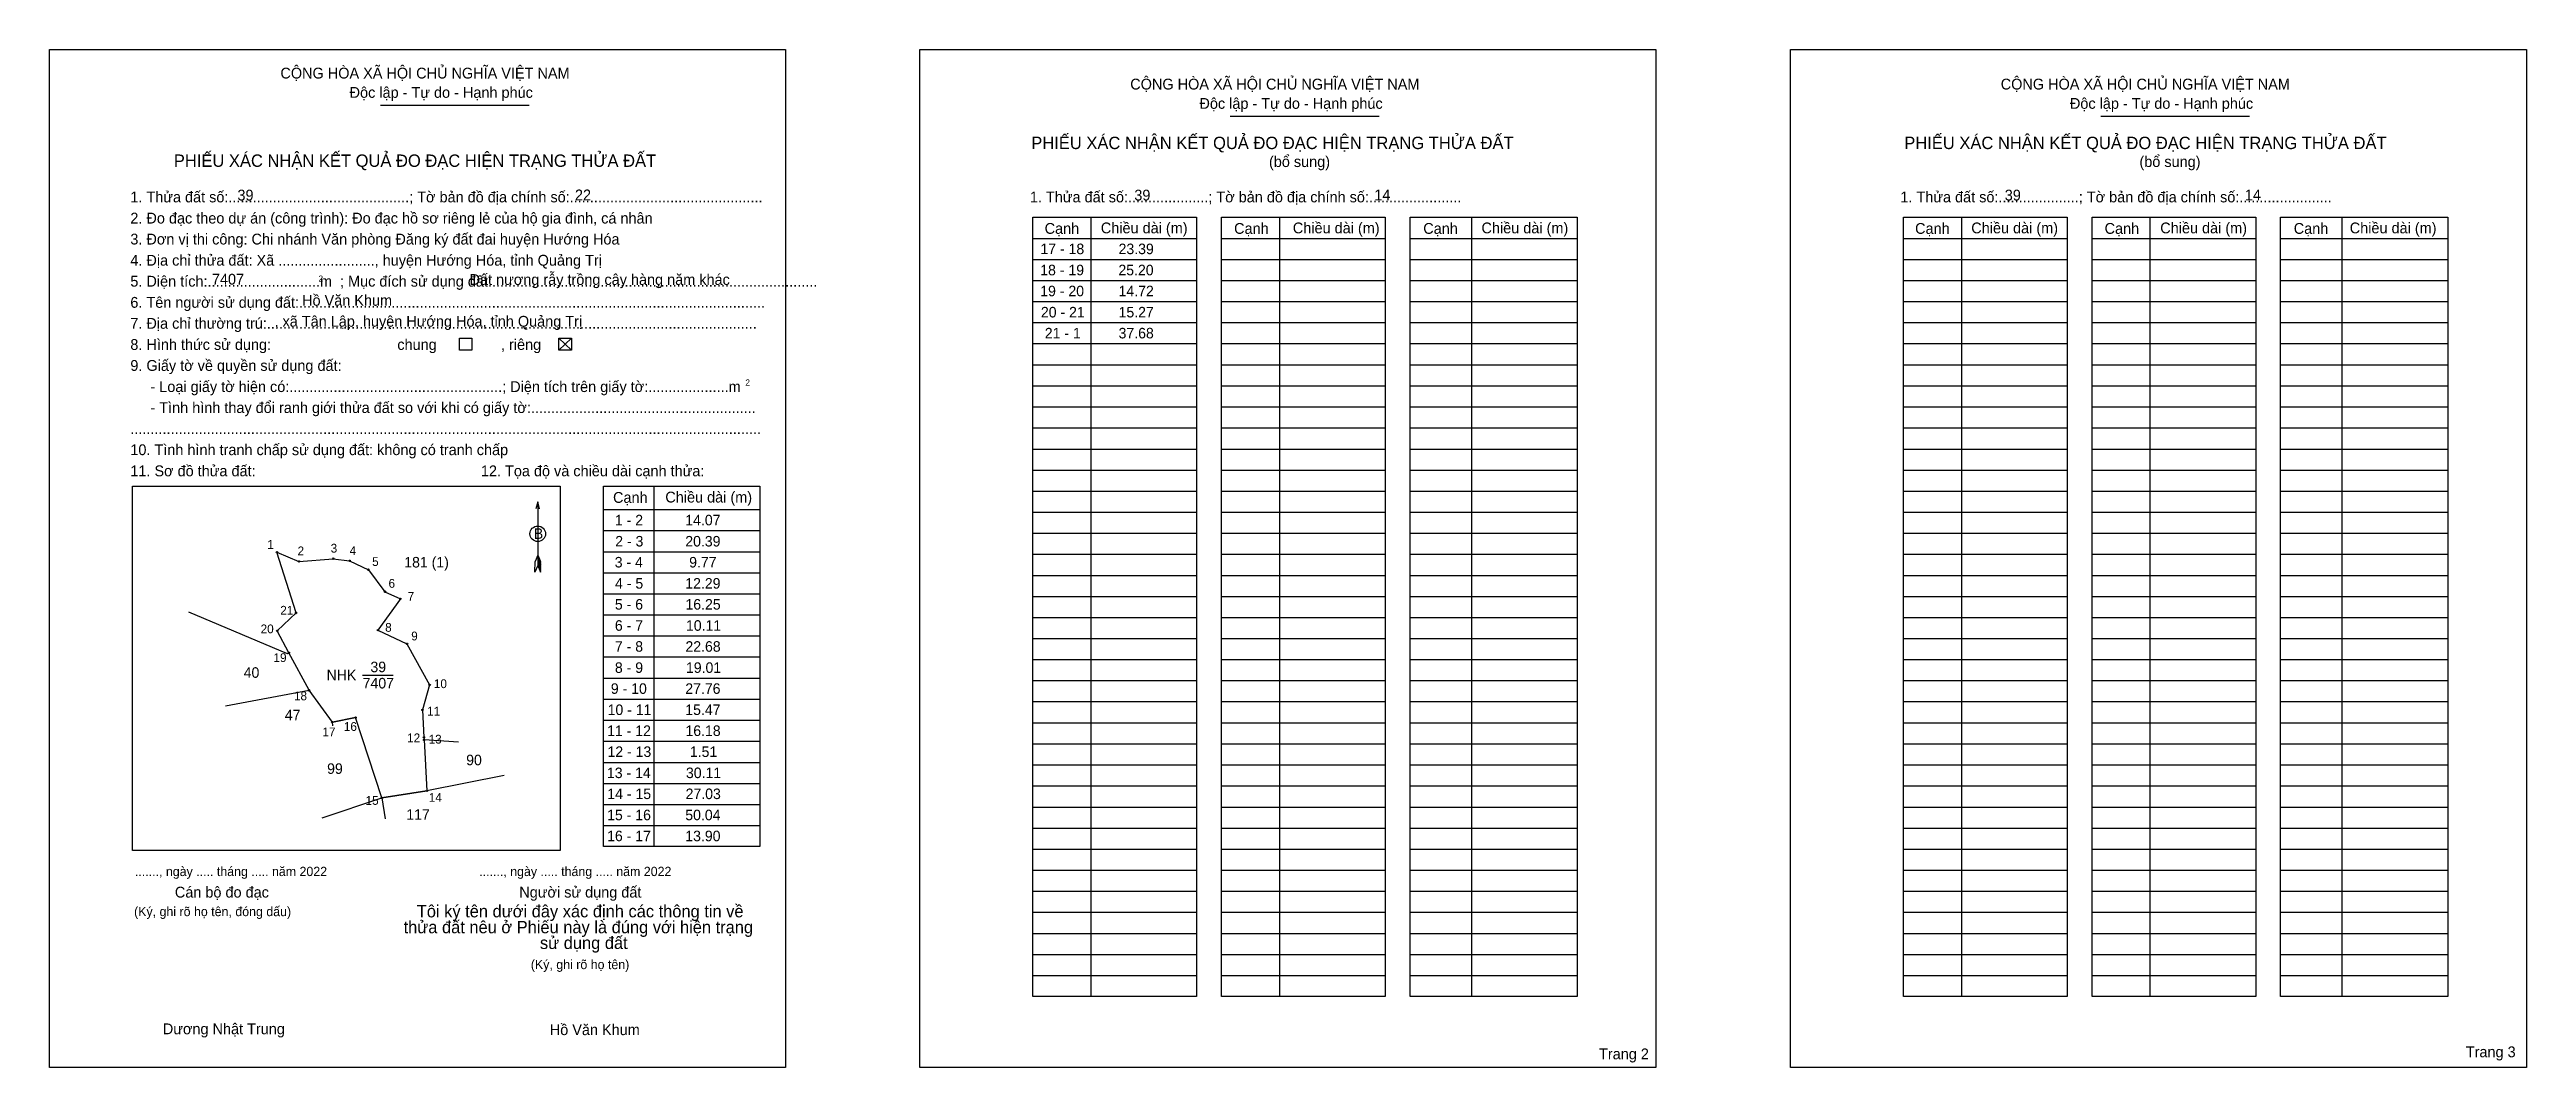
# Model space of a CAD drawing. Extents: x 548236 to 549700, y 1835707 to 1836308.
import ezdxf

# ---------------------------------------------------------------- set-up
doc = ezdxf.new("R2010")
doc.units = 0
for name, color, linetype in [('Level 1', 7, 'Continuous'), ('Level 10', 7, 'Continuous'), ('Level 11', 7, 'Continuous'), ('Level 13', 7, 'Continuous'), ('Level 2', 7, 'Continuous'), ('Level 25', 7, 'Continuous'), ('Level 27', 7, 'Continuous'), ('Level 48', 7, 'Continuous'), ('Level 50', 7, 'Continuous'), ('Level 52', 7, 'Continuous'), ('Level 55', 7, 'Continuous'), ('Level 6', 7, 'Continuous'), ('Level 9', 7, 'Continuous')]:
    doc.layers.add(name, color=color, linetype=linetype)

msp = doc.modelspace()

# ---------------------------------------------------------------- linework, layer by layer
at = {"layer": 'Level 1'}
for p, q in [((548236.3, 1836308.2), (548236.3, 1836308.2)), ((548750.8, 1836308.2), (548750.8, 1836308.2)), ((548431.9, 1836275.3), (548519.9, 1836275.3)), ((548934.2, 1836268.9), (549022.2, 1836268.9)), ((549448.7, 1836268.9), (549536.7, 1836268.9)), ((548851.9, 1836209.1), (548851.9, 1835748.5)), ((548963.3, 1836209.1), (548963.3, 1835748.5)), ((549076.8, 1836209.1), (549076.8, 1835748.5)), ((549366.4, 1836209.1), (549366.4, 1835748.5)), ((549477.8, 1836209.1), (549477.8, 1835748.5)), ((549591.3, 1836209.1), (549591.3, 1835748.5)), ((548817.6, 1836196.6), (548914.3, 1836196.6)), ((548929.1, 1836196.6), (549025.7, 1836196.6)), ((549040.5, 1836196.6), (549139.3, 1836196.6)), ((549332.1, 1836196.6), (549428.8, 1836196.6)), ((549443.6, 1836196.6), (549540.3, 1836196.6)), ((549555, 1836196.6), (549653.8, 1836196.6)), ((548817.6, 1836184.2), (548914.3, 1836184.2)), ((548929.1, 1836184.2), (549025.7, 1836184.2)), ((549040.5, 1836184.2), (549139.3, 1836184.2)), ((549332.1, 1836184.2), (549428.8, 1836184.2)), ((549443.6, 1836184.2), (549540.3, 1836184.2)), ((549555, 1836184.2), (549653.8, 1836184.2)), ((548817.6, 1836171.7), (548914.3, 1836171.7)), ((548817.6, 1836159.3), (548914.3, 1836159.3)), ((548929.1, 1836171.7), (549025.7, 1836171.7)), ((548929.1, 1836159.3), (549025.7, 1836159.3)), ((549040.5, 1836171.7), (549139.3, 1836171.7)), ((549040.5, 1836159.3), (549139.3, 1836159.3)), ((549332.1, 1836171.7), (549428.8, 1836171.7)), ((549332.1, 1836159.3), (549428.8, 1836159.3)), ((549443.6, 1836171.7), (549540.3, 1836171.7)), ((549443.6, 1836159.3), (549540.3, 1836159.3)), ((549555, 1836171.7), (549653.8, 1836171.7)), ((549555, 1836159.3), (549653.8, 1836159.3)), ((548817.6, 1836146.8), (548914.3, 1836146.8)), ((548929.1, 1836146.8), (549025.7, 1836146.8)), ((549040.5, 1836146.8), (549139.3, 1836146.8)), ((549332.1, 1836146.8), (549428.8, 1836146.8)), ((549443.6, 1836146.8), (549540.3, 1836146.8)), ((549555, 1836146.8), (549653.8, 1836146.8)), ((548537.4, 1836137.6), (548544.8, 1836130.6)), ((548537.4, 1836130.6), (548544.8, 1836137.6)), ((548817.6, 1836134.4), (548914.3, 1836134.4)), ((548929.1, 1836134.4), (549025.7, 1836134.4)), ((549040.5, 1836134.4), (549139.3, 1836134.4)), ((549332.1, 1836134.4), (549428.8, 1836134.4)), ((549443.6, 1836134.4), (549540.3, 1836134.4)), ((549555, 1836134.4), (549653.8, 1836134.4)), ((548817.6, 1836121.9), (548914.3, 1836121.9)), ((548929.1, 1836121.9), (549025.7, 1836121.9)), ((549040.5, 1836121.9), (549139.3, 1836121.9)), ((549332.1, 1836121.9), (549428.8, 1836121.9)), ((549443.6, 1836121.9), (549540.3, 1836121.9)), ((549555, 1836121.9), (549653.8, 1836121.9)), ((548817.6, 1836109.5), (548914.3, 1836109.5)), ((548929.1, 1836109.5), (549025.7, 1836109.5)), ((549040.5, 1836109.5), (549139.3, 1836109.5)), ((549332.1, 1836109.5), (549428.8, 1836109.5)), ((549443.6, 1836109.5), (549540.3, 1836109.5)), ((549555, 1836109.5), (549653.8, 1836109.5)), ((548817.6, 1836097), (548914.3, 1836097)), ((548929.1, 1836097), (549025.7, 1836097)), ((549040.5, 1836097), (549139.3, 1836097)), ((549332.1, 1836097), (549428.8, 1836097)), ((549443.6, 1836097), (549540.3, 1836097)), ((549555, 1836097), (549653.8, 1836097)), ((548817.6, 1836084.6), (548914.3, 1836084.6)), ((548817.6, 1836072.1), (548914.3, 1836072.1)), ((548929.1, 1836084.6), (549025.7, 1836084.6)), ((548929.1, 1836072.1), (549025.7, 1836072.1)), ((549040.5, 1836084.6), (549139.3, 1836084.6)), ((549040.5, 1836072.1), (549139.3, 1836072.1)), ((549332.1, 1836084.6), (549428.8, 1836084.6)), ((549332.1, 1836072.1), (549428.8, 1836072.1)), ((549443.6, 1836084.6), (549540.3, 1836084.6)), ((549443.6, 1836072.1), (549540.3, 1836072.1)), ((549555, 1836084.6), (549653.8, 1836084.6)), ((549555, 1836072.1), (549653.8, 1836072.1)), ((548817.6, 1836059.7), (548914.3, 1836059.7)), ((548929.1, 1836059.7), (549025.7, 1836059.7)), ((549040.5, 1836059.7), (549139.3, 1836059.7)), ((549332.1, 1836059.7), (549428.8, 1836059.7)), ((549443.6, 1836059.7), (549540.3, 1836059.7)), ((549555, 1836059.7), (549653.8, 1836059.7)), ((548285.3, 1836050.2), (548285.3, 1836050.2)), ((548593.6, 1836050.2), (548593.6, 1835837.1)), ((548817.6, 1836047.2), (548914.3, 1836047.2)), ((548929.1, 1836047.2), (549025.7, 1836047.2)), ((549040.5, 1836047.2), (549139.3, 1836047.2)), ((549332.1, 1836047.2), (549428.8, 1836047.2)), ((549443.6, 1836047.2), (549540.3, 1836047.2)), ((549555, 1836047.2), (549653.8, 1836047.2)), ((548524.9, 1836040.9), (548524.9, 1836003.2)), ((548563.8, 1836036.3), (548656.1, 1836036.3)), ((548817.6, 1836034.8), (548914.3, 1836034.8)), ((548929.1, 1836034.8), (549025.7, 1836034.8)), ((549040.5, 1836034.8), (549139.3, 1836034.8)), ((549332.1, 1836034.8), (549428.8, 1836034.8)), ((549443.6, 1836034.8), (549540.3, 1836034.8)), ((549555, 1836034.8), (549653.8, 1836034.8)), ((548563.8, 1836023.9), (548656.1, 1836023.9)), ((548817.6, 1836022.3), (548914.3, 1836022.3)), ((548929.1, 1836022.3), (549025.7, 1836022.3)), ((549040.5, 1836022.3), (549139.3, 1836022.3)), ((549332.1, 1836022.3), (549428.8, 1836022.3)), ((549443.6, 1836022.3), (549540.3, 1836022.3)), ((549555, 1836022.3), (549653.8, 1836022.3)), ((548523.2, 1835999.4), (548523.3, 1836005.6)), ((548524.9, 1836003.2), (548523.2, 1835999.4)), ((548524.9, 1836009.4), (548523.3, 1836005.6)), ((548524.9, 1836009.4), (548526.5, 1836005.6)), ((548524.9, 1836008.9), (548526.5, 1836005)), ((548524.9, 1836008.3), (548526.5, 1836004.5)), ((548524.9, 1836007.8), (548526.5, 1836003.9)), ((548524.9, 1836007.2), (548526.5, 1836003.4)), ((548524.9, 1836006.7), (548526.5, 1836002.8)), ((548524.9, 1836006.2), (548526.5, 1836002.2)), ((548524.9, 1836005.6), (548526.5, 1836001.7)), ((548524.9, 1836005.1), (548526.5, 1836001.1)), ((548524.9, 1836004.5), (548526.5, 1836000.6)), ((548524.9, 1836004), (548526.5, 1836000)), ((548524.9, 1836003.2), (548526.5, 1835999.4)), ((548526.5, 1835999.4), (548526.5, 1836005.6)), ((548563.8, 1836011.4), (548656.1, 1836011.4)), ((548563.8, 1835999), (548656.1, 1835999)), ((548817.6, 1836009.9), (548914.3, 1836009.9)), ((548817.6, 1835997.4), (548914.3, 1835997.4)), ((548929.1, 1836009.9), (549025.7, 1836009.9)), ((548929.1, 1835997.4), (549025.7, 1835997.4)), ((549040.5, 1836009.9), (549139.3, 1836009.9)), ((549040.5, 1835997.4), (549139.3, 1835997.4)), ((549332.1, 1836009.9), (549428.8, 1836009.9)), ((549332.1, 1835997.4), (549428.8, 1835997.4)), ((549443.6, 1836009.9), (549540.3, 1836009.9)), ((549443.6, 1835997.4), (549540.3, 1835997.4)), ((549555, 1836009.9), (549653.8, 1836009.9)), ((549555, 1835997.4), (549653.8, 1835997.4)), ((548563.8, 1835986.5), (548656.1, 1835986.5)), ((548817.6, 1835985), (548914.3, 1835985)), ((548929.1, 1835985), (549025.7, 1835985)), ((549040.5, 1835985), (549139.3, 1835985)), ((549332.1, 1835985), (549428.8, 1835985)), ((549443.6, 1835985), (549540.3, 1835985)), ((549555, 1835985), (549653.8, 1835985)), ((548563.8, 1835974.1), (548656.1, 1835974.1)), ((548817.6, 1835972.5), (548914.3, 1835972.5)), ((548929.1, 1835972.5), (549025.7, 1835972.5)), ((549040.5, 1835972.5), (549139.3, 1835972.5)), ((549332.1, 1835972.5), (549428.8, 1835972.5)), ((549443.6, 1835972.5), (549540.3, 1835972.5)), ((549555, 1835972.5), (549653.8, 1835972.5)), ((548563.8, 1835961.6), (548656.1, 1835961.6)), ((548817.6, 1835960.1), (548914.3, 1835960.1)), ((548929.1, 1835960.1), (549025.7, 1835960.1)), ((549040.5, 1835960.1), (549139.3, 1835960.1)), ((549332.1, 1835960.1), (549428.8, 1835960.1)), ((549443.6, 1835960.1), (549540.3, 1835960.1)), ((549555, 1835960.1), (549653.8, 1835960.1)), ((548563.8, 1835949.2), (548656.1, 1835949.2)), ((548817.6, 1835947.7), (548914.3, 1835947.7)), ((548929.1, 1835947.7), (549025.7, 1835947.7)), ((549040.5, 1835947.7), (549139.3, 1835947.7)), ((549332.1, 1835947.7), (549428.8, 1835947.7)), ((549443.6, 1835947.7), (549540.3, 1835947.7)), ((549555, 1835947.7), (549653.8, 1835947.7)), ((548563.8, 1835936.7), (548656.1, 1835936.7)), ((548563.8, 1835924.3), (548656.1, 1835924.3)), ((548817.6, 1835935.2), (548914.3, 1835935.2)), ((548929.1, 1835935.2), (549025.7, 1835935.2)), ((549040.5, 1835935.2), (549139.3, 1835935.2)), ((549332.1, 1835935.2), (549428.8, 1835935.2)), ((549443.6, 1835935.2), (549540.3, 1835935.2)), ((549555, 1835935.2), (549653.8, 1835935.2)), ((548563.8, 1835911.8), (548656.1, 1835911.8)), ((548817.6, 1835922.8), (548914.3, 1835922.8)), ((548817.6, 1835910.3), (548914.3, 1835910.3)), ((548929.1, 1835922.8), (549025.7, 1835922.8)), ((548929.1, 1835910.3), (549025.7, 1835910.3)), ((549040.5, 1835922.8), (549139.3, 1835922.8)), ((549040.5, 1835910.3), (549139.3, 1835910.3)), ((549332.1, 1835922.8), (549428.8, 1835922.8)), ((549332.1, 1835910.3), (549428.8, 1835910.3)), ((549443.6, 1835922.8), (549540.3, 1835922.8)), ((549443.6, 1835910.3), (549540.3, 1835910.3)), ((549555, 1835922.8), (549653.8, 1835922.8)), ((549555, 1835910.3), (549653.8, 1835910.3)), ((548563.8, 1835899.4), (548656.1, 1835899.4)), ((548817.6, 1835897.9), (548914.3, 1835897.9)), ((548929.1, 1835897.9), (549025.7, 1835897.9)), ((549040.5, 1835897.9), (549139.3, 1835897.9)), ((549332.1, 1835897.9), (549428.8, 1835897.9)), ((549443.6, 1835897.9), (549540.3, 1835897.9)), ((549555, 1835897.9), (549653.8, 1835897.9)), ((548563.8, 1835886.9), (548656.1, 1835886.9)), ((548817.6, 1835885.4), (548914.3, 1835885.4)), ((548929.1, 1835885.4), (549025.7, 1835885.4)), ((549040.5, 1835885.4), (549139.3, 1835885.4)), ((549332.1, 1835885.4), (549428.8, 1835885.4)), ((549443.6, 1835885.4), (549540.3, 1835885.4)), ((549555, 1835885.4), (549653.8, 1835885.4)), ((548563.8, 1835874.5), (548656.1, 1835874.5)), ((548817.6, 1835873), (548914.3, 1835873)), ((548929.1, 1835873), (549025.7, 1835873)), ((549040.5, 1835873), (549139.3, 1835873)), ((549332.1, 1835873), (549428.8, 1835873)), ((549443.6, 1835873), (549540.3, 1835873)), ((549555, 1835873), (549653.8, 1835873)), ((548563.8, 1835862), (548656.1, 1835862)), ((548817.6, 1835860.5), (548914.3, 1835860.5)), ((548929.1, 1835860.5), (549025.7, 1835860.5)), ((549040.5, 1835860.5), (549139.3, 1835860.5)), ((549332.1, 1835860.5), (549428.8, 1835860.5)), ((549443.6, 1835860.5), (549540.3, 1835860.5)), ((549555, 1835860.5), (549653.8, 1835860.5)), ((548563.8, 1835849.6), (548656.1, 1835849.6)), ((548817.6, 1835848.1), (548914.3, 1835848.1)), ((548929.1, 1835848.1), (549025.7, 1835848.1)), ((549040.5, 1835848.1), (549139.3, 1835848.1)), ((549332.1, 1835848.1), (549428.8, 1835848.1)), ((549443.6, 1835848.1), (549540.3, 1835848.1)), ((549555, 1835848.1), (549653.8, 1835848.1)), ((548538.2, 1835834.8), (548538.2, 1835834.8)), ((548817.6, 1835835.6), (548914.3, 1835835.6)), ((548817.6, 1835823.2), (548914.3, 1835823.2)), ((548929.1, 1835835.6), (549025.7, 1835835.6)), ((548929.1, 1835823.2), (549025.7, 1835823.2)), ((549040.5, 1835835.6), (549139.3, 1835835.6)), ((549040.5, 1835823.2), (549139.3, 1835823.2)), ((549332.1, 1835835.6), (549428.8, 1835835.6)), ((549332.1, 1835823.2), (549428.8, 1835823.2)), ((549443.6, 1835835.6), (549540.3, 1835835.6)), ((549443.6, 1835823.2), (549540.3, 1835823.2)), ((549555, 1835835.6), (549653.8, 1835835.6)), ((549555, 1835823.2), (549653.8, 1835823.2)), ((548817.6, 1835810.7), (548914.3, 1835810.7)), ((548929.1, 1835810.7), (549025.7, 1835810.7)), ((549040.5, 1835810.7), (549139.3, 1835810.7)), ((549332.1, 1835810.7), (549428.8, 1835810.7)), ((549443.6, 1835810.7), (549540.3, 1835810.7)), ((549555, 1835810.7), (549653.8, 1835810.7)), ((548817.6, 1835798.3), (548914.3, 1835798.3)), ((548929.1, 1835798.3), (549025.7, 1835798.3)), ((549040.5, 1835798.3), (549139.3, 1835798.3)), ((549332.1, 1835798.3), (549428.8, 1835798.3)), ((549443.6, 1835798.3), (549540.3, 1835798.3)), ((549555, 1835798.3), (549653.8, 1835798.3)), ((548817.6, 1835785.8), (548914.3, 1835785.8)), ((548929.1, 1835785.8), (549025.7, 1835785.8)), ((549040.5, 1835785.8), (549139.3, 1835785.8)), ((549332.1, 1835785.8), (549428.8, 1835785.8)), ((549443.6, 1835785.8), (549540.3, 1835785.8)), ((549555, 1835785.8), (549653.8, 1835785.8)), ((548817.6, 1835773.4), (548914.3, 1835773.4)), ((548929.1, 1835773.4), (549025.7, 1835773.4)), ((549040.5, 1835773.4), (549139.3, 1835773.4)), ((549332.1, 1835773.4), (549428.8, 1835773.4)), ((549443.6, 1835773.4), (549540.3, 1835773.4)), ((549555, 1835773.4), (549653.8, 1835773.4)), ((548817.6, 1835760.9), (548914.3, 1835760.9)), ((548929.1, 1835760.9), (549025.7, 1835760.9)), ((549040.5, 1835760.9), (549139.3, 1835760.9)), ((549332.1, 1835760.9), (549428.8, 1835760.9)), ((549443.6, 1835760.9), (549540.3, 1835760.9)), ((549555, 1835760.9), (549653.8, 1835760.9)), ((548671.4, 1835706.6), (548671.4, 1835706.6)), ((549185.8, 1835706.6), (549185.8, 1835706.6))]:
    msp.add_line(p, q, dxfattribs=at)
for points in [[(548817.6, 1836209.1), (548914.3, 1836209.1), (548914.3, 1835748.5), (548817.6, 1835748.5)], [(548929.1, 1836209.1), (549025.7, 1836209.1), (549025.7, 1835748.5), (548929.1, 1835748.5)], [(549040.5, 1836209.1), (549139.3, 1836209.1), (549139.3, 1835748.5), (549040.5, 1835748.5)], [(549332.1, 1836209.1), (549428.8, 1836209.1), (549428.8, 1835748.5), (549332.1, 1835748.5)], [(549443.6, 1836209.1), (549540.3, 1836209.1), (549540.3, 1835748.5), (549443.6, 1835748.5)], [(549555, 1836209.1), (549653.8, 1836209.1), (549653.8, 1835748.5), (549555, 1835748.5)], [(548285.3, 1836050.2), (548538.2, 1836050.2), (548538.2, 1835834.8), (548285.3, 1835834.8)], [(548563.8, 1836050.2), (548656.1, 1836050.2), (548656.1, 1835837.1), (548563.8, 1835837.1)]]:
    msp.add_lwpolyline(points, close=True, dxfattribs=at)
msp.add_lwpolyline([(548525.9, 1836036.8), (548524.9, 1836040.9), (548523.8, 1836036.8)], dxfattribs=at)
msp.add_circle((548524.9, 1836022), 4.59, dxfattribs=at)
at = {"layer": 'Level 10'}
msp.add_lwpolyline([(548382.1, 1835975.2), (548370.7, 1836011.1), (548383.7, 1836005.7), (548404, 1836007.3), (548413.7, 1836006.1), (548424.8, 1836000.8), (548434.6, 1835987.8), (548443.7, 1835983.5), (548430.4, 1835965.1), (548447.6, 1835957), (548461, 1835932.7), (548456.7, 1835917.9), (548457.6, 1835901.7), (548457.7, 1835900.2), (548459.4, 1835870.1), (548432.7, 1835865.9), (548417.2, 1835913.4), (548403.5, 1835910.7), (548389.7, 1835929.5), (548377.8, 1835951.7), (548370.9, 1835964.7)], close=True, dxfattribs=at)
at = {"layer": 'Level 11'}
for centre in [(548370.7, 1836011.1), (548383.7, 1836005.7), (548404, 1836007.3), (548413.7, 1836006.1), (548424.8, 1836000.8), (548434.6, 1835987.8), (548443.7, 1835983.5), (548382.1, 1835975.2), (548382.1, 1835975.2), (548370.9, 1835964.7), (548430.4, 1835965.1), (548447.6, 1835957), (548377.8, 1835951.7), (548389.7, 1835929.5), (548461, 1835932.7), (548403.5, 1835910.7), (548417.2, 1835913.4), (548456.7, 1835917.9), (548457.6, 1835901.7), (548457.7, 1835900.2), (548432.7, 1835865.9), (548459.4, 1835870.1)]:
    msp.add_circle(centre, 0.415, dxfattribs=at)
at = {"layer": 'Level 2'}
for points in [[(548236.3, 1836308.2), (548671.3, 1836308.2), (548671.3, 1835706.6), (548236.3, 1835706.6)], [(548750.8, 1836308.2), (549185.8, 1836308.2), (549185.8, 1835706.6), (548750.8, 1835706.6)], [(549265.3, 1836308.2), (549700.4, 1836308.2), (549700.4, 1835706.6), (549265.3, 1835706.6)]]:
    msp.add_lwpolyline(points, close=True, dxfattribs=at)
at = {"layer": 'Level 25'}
for p, q in [((548382.1, 1835975.2), (548370.9, 1835964.7)), ((548403.5, 1835910.7), (548417.2, 1835913.4)), ((548432.7, 1835865.9), (548459.4, 1835870.1))]:
    msp.add_line(p, q, dxfattribs=at)
at = {"layer": 'Level 27'}
msp.add_line((548432.7, 1835865.9), (548434.8, 1835853.6), dxfattribs=at)
at = {"layer": 'Level 50'}
for points in [[(548478.6, 1836137.6), (548486, 1836137.6), (548486, 1836130.6), (548478.6, 1836130.6)], [(548537.4, 1836137.6), (548544.8, 1836137.6), (548544.8, 1836130.6), (548537.4, 1836130.6)]]:
    msp.add_lwpolyline(points, close=True, dxfattribs=at)
at = {"layer": 'Level 9'}
for p, q in [((548377, 1835951), (548318.7, 1835975.6)), ((548377.8, 1835951.3), (548377, 1835951)), ((548421.4, 1835938.5), (548439.4, 1835938.5)), ((548340.4, 1835920.4), (548389.7, 1835929.5)), ((548403.8, 1835908.4), (548403.5, 1835910.7)), ((548478, 1835898.9), (548457.7, 1835900.2)), ((548397.4, 1835854.1), (548432.7, 1835865.9)), ((548505, 1835879.1), (548459.4, 1835870.1))]:
    msp.add_line(p, q, dxfattribs=at)

# ---------------------------------------------------------------- texts
at = {"layer": 'Level 1'}
for s, height, p in [('CỘNG HÒA XÃ HỘI CHỦ NGHĨA VIỆT NAM', 6.39, (548372.8, 1836291.1)), ('CỘNG HÒA XÃ HỘI CHỦ NGHĨA VIỆT NAM', 6.39, (548875.1, 1836284.6)), ('CỘNG HÒA XÃ HỘI CHỦ NGHĨA VIỆT NAM', 6.39, (549389.6, 1836284.6)), ('Độc lập - Tự do - Hạnh phúc', 6.39, (548413.7, 1836279.7)), ('Độc lập - Tự do - Hạnh phúc', 6.39, (548916, 1836273.2)), ('Độc lập - Tự do - Hạnh phúc', 6.39, (549430.5, 1836273.2)), ('PHIẾU XÁC NHẬN KẾT QUẢ ĐO ĐẠC HIỆN TRẠNG THỬA ĐẤT', 7.303, (548309.8, 1836238.9)), ('PHIẾU XÁC NHẬN KẾT QUẢ ĐO ĐẠC HIỆN TRẠNG THỬA ĐẤT', 7.303, (548816.6, 1836249.4)), ('(bổ sung)', 6.39, (548957.1, 1836238.8)), ('PHIẾU XÁC NHẬN KẾT QUẢ ĐO ĐẠC HIỆN TRẠNG THỬA ĐẤT', 7.303, (549332.6, 1836249.4)), ('(bổ sung)', 6.39, (549471.6, 1836238.8)), ('1. Thửa đất số:.............................................; Tờ bản đồ địa chính số:................................................', 6.3898, (548284.1, 1836217.9)), ('1. Thửa đất số:....................; Tờ bản đồ địa chính số:.......................', 6.39, (548815.8, 1836217.9)), ('1. Thửa đất số:....................; Tờ bản đồ địa chính số:.......................', 6.39, (549330.3, 1836217.9)), ('2. Đo đạc theo dự án (công trình): Đo đạc hồ sơ riêng lẻ của hộ gia đình, cá nhân', 6.39, (548284.1, 1836205.4)), ('Cạnh', 6.39, (548824.5, 1836199.3)), ('Chiều dài (m)', 6.39, (548857.7, 1836199.6)), ('Cạnh', 6.39, (548936.5, 1836199.3)), ('Chiều dài (m)', 6.39, (548971.2, 1836199.6)), ('Cạnh', 6.39, (549048.3, 1836199.3)), ('Chiều dài (m)', 6.39, (549082.7, 1836199.6)), ('Cạnh', 6.39, (549339, 1836199.3)), ('Chiều dài (m)', 6.39, (549372.2, 1836199.6)), ('Cạnh', 6.39, (549451, 1836199.3)), ('Chiều dài (m)', 6.39, (549483.9, 1836199.6)), ('Cạnh', 6.39, (549562.8, 1836199.3)), ('Chiều dài (m)', 6.39, (549595.9, 1836199.6)), ('4. Địa chỉ thửa đất: Xã ........................, huyện Hướng Hóa, tỉnh Quảng Trị', 6.39, (548284.1, 1836180.5)), ('3. Đơn vị thi công: Chi nhánh Văn phòng Đăng ký đất đai huyện Hướng Hóa', 6.39, (548284.1, 1836193)), ('5. Diện tích:............................m  ; Mục đích sử dụng đất:.................................................................................', 6.3898, (548284.1, 1836168.1)), ('2', 3.65, (548395.3, 1836171)), ('6. Tên người sử dụng đất:....................................................................................................................', 6.3898, (548284.1, 1836155.6)), ('7. Địa chỉ thường trú:..........................................................................................................................', 6.3898, (548284.1, 1836143.2)), ('chung                , riêng', 6.39, (548441.9, 1836130.7)), ('9. Giấy tờ về quyền sử dụng đất:', 6.39, (548284.1, 1836118.3)), ('     - Loại giấy tờ hiện có:.....................................................; Diện tích trên giấy tờ:....................m', 6.3898, (548284.1, 1836105.8)), ('     - Tình hình thay đổi ranh giới thửa đất so với khi có giấy tờ:........................................................', 6.3898, (548284.1, 1836093.4)), ('2', 3.65, (548647.6, 1836109.6)), ('10. Tình hình tranh chấp sử dụng đất: không có tranh chấp', 6.39, (548284.1, 1836068.5)), ('.............................................................................................................................................................', 6.3898, (548284.1, 1836080.9)), ('11. Sơ đồ thửa đất:', 6.39, (548284.1, 1836056)), ('12. Tọa độ và chiều dài cạnh thửa:', 6.39, (548491.3, 1836056)), ('Cạnh', 6.39, (548569.4, 1836040.3)), ('Chiều dài (m)', 6.39, (548600.3, 1836040.5)), ('B', 6.22, (548522.6, 1836019)), ('......., ngày ..... tháng ..... năm 2022', 5.477, (548286.8, 1835819.7)), ('......., ngày ..... tháng ..... năm 2022', 5.477, (548490.3, 1835819.7)), ('Cán bộ đo đạc', 6.39, (548310.4, 1835807)), ('Người sử dụng đất', 6.39, (548514, 1835807)), ('(Ký, ghi rõ họ tên, đóng dấu)', 5.477, (548286.3, 1835796)), ('thửa đất nêu ở Phiếu này là đúng với hiện trạng', 7.261, (548445.6, 1835785.9)), ('Tôi ký tên dưới đây xác định các thông tin về', 7.261, (548453.4, 1835795.3)), ('sử dụng đất', 7.261, (548526.2, 1835776.6)), ('(Ký, ghi rõ họ tên)', 5.477, (548520.8, 1835764.7)), ('Dương Nhật Trung', 6.39, (548303.3, 1835726.2)), ('Trang 3', 6.39, (549664.5, 1835712.6)), ('Trang 2', 6.39, (549152.2, 1835711.4))]:
    msp.add_text(s, height=height, dxfattribs=at).set_placement(p)
at = {"layer": 'Level 13'}
for s, p in [('NHK', (548400.1, 1835935.4)), ('39', (548426, 1835940.2)), ('7407', (548421.4, 1835930.6))]:
    msp.add_text(s, height=6.22, dxfattribs=at).set_placement(p)
at = {"layer": 'Level 48'}
msp.add_text('8. Hình thức sử dụng:', height=6.39, dxfattribs=at).set_placement((548284.1, 1836130.7))
at = {"layer": 'Level 52'}
for s, p in [('17 - 18', (548822, 1836187.3)), ('23.39', (548868.2, 1836187.3)), ('18 - 19', (548821.9, 1836174.8)), ('25.20', (548868.1, 1836174.8)), ('19 - 20', (548821.9, 1836162.4)), ('14.72', (548868.2, 1836162.4)), ('20 - 21', (548822.3, 1836149.9)), ('21 - 1', (548824.6, 1836137.5)), ('37.68', (548868.2, 1836137.5)), ('15.27', (548868.2, 1836149.9)), ('1 - 2', (548570.5, 1836027)), ('14.07', (548612.1, 1836027)), ('2 - 3', (548570.7, 1836014.5)), ('20.39', (548612.1, 1836014.5)), ('181 (1)', (548446, 1836002.1)), ('3 - 4', (548570.4, 1836002.1)), ('9.77', (548614.4, 1836002.1)), ('4 - 5', (548570.6, 1835989.6)), ('5 - 6', (548570.5, 1835977.2)), ('12.29', (548612.1, 1835989.6)), ('16.25', (548612.2, 1835977.2)), ('6 - 7', (548570.5, 1835964.7)), ('10.11', (548612.5, 1835964.7)), ('7 - 8', (548570.5, 1835952.3)), ('22.68', (548612.2, 1835952.3)), ('40', (548351.1, 1835936.9)), ('8 - 9', (548570.5, 1835939.8)), ('19.01', (548612.5, 1835939.8)), ('9 - 10', (548568.1, 1835927.4)), ('27.76', (548612.1, 1835927.4)), ('47', (548375.4, 1835911.8)), ('10 - 11', (548566.2, 1835914.9)), ('15.47', (548612.1, 1835914.9)), ('11 - 12', (548565.9, 1835902.5)), ('12 - 13', (548566.1, 1835890.1)), ('16.18', (548612.2, 1835902.5)), ('1.51', (548614.8, 1835890.1)), ('99', (548400.4, 1835880.1)), ('90', (548482.6, 1835885.2)), ('13 - 14', (548565.8, 1835877.6)), ('30.11', (548612.5, 1835877.6)), ('14 - 15', (548566, 1835865.2)), ('27.03', (548612.3, 1835865.2)), ('117', (548447.2, 1835853)), ('15 - 16', (548565.9, 1835852.7)), ('50.04', (548612.1, 1835852.7)), ('16 - 17', (548565.9, 1835840.3)), ('13.90', (548612.1, 1835840.3))]:
    msp.add_text(s, height=6.22, dxfattribs=at).set_placement(p)
at = {"layer": 'Level 55'}
for s, p in [('1', (548370.6, 1836011.1)), ('2', (548383.6, 1836005.7)), ('3', (548403.9, 1836007.3)), ('4', (548413.6, 1836006.1)), ('5', (548424.7, 1836000.8)), ('6', (548434.5, 1835987.8)), ('7', (548443.6, 1835983.5)), ('21', (548381.9, 1835975.2)), ('20', (548370.8, 1835964.7)), ('8', (548430.3, 1835965.1)), ('9', (548447.5, 1835957)), ('19', (548377.7, 1835951.7)), ('18', (548389.5, 1835929.5)), ('10', (548460.9, 1835932.7)), ('17', (548403.4, 1835910.7)), ('16', (548417, 1835913.4)), ('11', (548456.5, 1835917.9)), ('12', (548457.4, 1835901.7)), ('13', (548457.5, 1835900.2)), ('15', (548432.6, 1835865.9)), ('14', (548459.3, 1835870.1))]:
    msp.add_text(s, height=0.207, dxfattribs=at).set_placement(p)
at = {"layer": 'Level 6'}
for s, p in [('39', (548347.4, 1836219)), ('22', (548546.9, 1836219.1)), ('39', (548877.5, 1836219)), ('14', (549019.4, 1836219.1)), ('39', (549392, 1836219)), ('14', (549533.9, 1836219.1)), ('7407', (548332.3, 1836169.3)), ('Đất nương rẫy trồng cây hàng năm khác', (548484.6, 1836169.1)), ('Hồ Văn Khum', (548385.6, 1836156.8)), (', xã Tân Lập, huyện Hướng Hóa, tỉnh Quảng Trị', (548369.3, 1836144.4)), ('Hồ Văn Khum', (548532, 1835725.7))]:
    msp.add_text(s, height=6.39, dxfattribs=at).set_placement(p)
at = {"layer": 'Level 9'}
for s, p in [('1', (548365, 1836013.1)), ('2', (548382.9, 1836009.3)), ('3', (548402.5, 1836010.9)), ('4', (548413.7, 1836009.5)), ('5', (548427, 1836003)), ('6', (548436.7, 1835990.1)), ('7', (548448, 1835982.4)), ('20', (548361.1, 1835963.2)), ('21', (548372.7, 1835974.2)), ('8', (548434.7, 1835964.1)), ('9', (548450.1, 1835959)), ('19', (548368.7, 1835946.2)), ('18', (548380.8, 1835923.6)), ('10', (548463.5, 1835930.8)), ('16', (548410.3, 1835905.5)), ('11', (548459.5, 1835914.6)), ('17', (548397.6, 1835902.3)), ('12', (548447.7, 1835898.8)), ('13', (548460.4, 1835898)), ('15', (548423.1, 1835861.8)), ('14', (548460.5, 1835863.6))]:
    msp.add_text(s, height=5.19, dxfattribs=at).set_placement(p)

doc.saveas('drawing.dxf')
